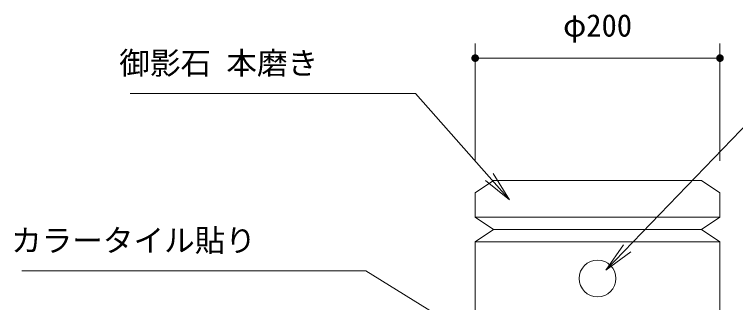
# Model space of a CAD drawing. Units: millimetres at full size, sheet at 1:10; details may follow other scales. Extents: x 0 to 4200, y 0 to 2970.
# Drawn here: x 792 to 1381, y 1606 to 1841 of the extents above; entities that cross this region are included whole.
import ezdxf
from ezdxf.enums import TextEntityAlignment as Align

# ---------------------------------------------------------------- set-up
doc = ezdxf.new("R2010")
doc.units = ezdxf.units.MM
doc.header["$LTSCALE"] = 10
for name, color, linetype, lineweight in [('D-STR', 1, 'Continuous', 13), ('D-STR-DIM', 7, 'Continuous', 13), ('D-STR-HTXT', 7, 'Continuous', 13)]:
    doc.layers.add(name, color=color, linetype=linetype, lineweight=lineweight)
doc.styles.add('ＭＳ ゴシック', font='')
doc.styles.get('ＭＳ ゴシック').set_extended_font_data('MS Gothic')

# ---------------------------------------------------------------- blocks, each defined once
blk = doc.blocks.new('filled_dot')
at = {"color": 0, "linetype": 'Continuous', "lineweight": -2, "const_width": 1.25}
blk.add_lwpolyline([(-0.625, 0, 1), (0.625, 0, 1)], format="xyb", close=True, dxfattribs=at)
blk = doc.blocks.new('open_arrow')
at = {"color": 0, "linetype": 'Continuous', "lineweight": -2}
blk.add_lwpolyline([(7.5, 1.25), (0, 0), (7.5, -1.25)], dxfattribs=at)

msp = doc.modelspace()

# ---------------------------------------------------------------- linework, layer by layer
at = {"layer": 'D-STR'}
for p, q in [((1168.64, 1695.46), (1183.64, 1705.46)), ((1183.64, 1705.46), (1353.64, 1705.46)), ((1353.64, 1705.46), (1368.64, 1695.46)), ((1168.64, 1695.46), (1168.64, 1675.46)), ((1368.64, 1695.46), (1368.64, 1675.46)), ((1168.64, 1675.46), (1183.64, 1665.46)), ((1168.64, 1675.46), (1368.64, 1675.46)), ((1368.64, 1675.46), (1353.64, 1665.46)), ((1183.64, 1665.46), (1168.64, 1655.46)), ((1353.64, 1665.46), (1183.64, 1665.46)), ((1353.64, 1665.46), (1368.64, 1655.46)), ((1168.64, 1655.46), (1168.64, 1455.46)), ((1168.64, 1655.46), (1368.64, 1655.46)), ((1368.64, 1655.46), (1368.64, 1355.46))]:
    msp.add_line(p, q, dxfattribs=at)
msp.add_circle((1268.64, 1625.46), 15, dxfattribs=at)
at = {"layer": 'D-STR-DIM'}
for p, q in [((1168.64, 1721.46), (1168.64, 1817.46)), ((1368.64, 1721.46), (1368.64, 1817.46)), ((1168.64, 1805.46), (1368.64, 1805.46))]:
    msp.add_line(p, q, dxfattribs=at)
at = {"layer": 'D-STR-HTXT'}
for points in [[(1275.51, 1632.14), (1429.76, 1792.47), (1454.76, 1792.47), (1661.61, 1792.47)], [(1196.79, 1689.63), (1119.76, 1776.68), (1094.76, 1776.68), (886.76, 1776.68)], [(1220.33, 1544.23), (1079.19, 1631.82), (1054.19, 1631.82), (798.35, 1631.82)]]:
    msp.add_lwpolyline(points, dxfattribs=at)

# ---------------------------------------------------------------- block references
at = {"layer": 'D-STR-DIM', "xscale": 2.5, "yscale": 2.5}
msp.add_blockref('filled_dot', (1168.64, 1805.46), dxfattribs=at)
at = {"layer": 'D-STR-DIM', "xscale": 2.5, "yscale": 2.5, "rotation": 180}
msp.add_blockref('filled_dot', (1368.64, 1805.46), dxfattribs=at)
at = {"layer": 'D-STR-HTXT', "xscale": 3.33, "yscale": 3.33}
for p, rotation in [((1196.79, 1689.63), 131.5), ((1275.51, 1632.14), 46.1)]:
    msp.add_blockref('open_arrow', p, dxfattribs=dict(at, rotation=rotation))

# ---------------------------------------------------------------- texts
at = {"layer": 'D-STR-DIM', "style": 'ＭＳ ゴシック'}
msp.add_text('φ200', height=18.33, dxfattribs=at).set_placement((1268.64, 1841.37), align=Align.TOP_CENTER)
at = {"layer": 'D-STR-HTXT', "style": 'ＭＳ ゴシック'}
for s, p in [('御影石 本磨き', (877.89, 1810.56)), ('カラータイル貼り', (789.47, 1665.7))]:
    msp.add_text(s, height=18.33, dxfattribs=at).set_placement(p, align=Align.TOP_LEFT)

doc.saveas('drawing.dxf')
